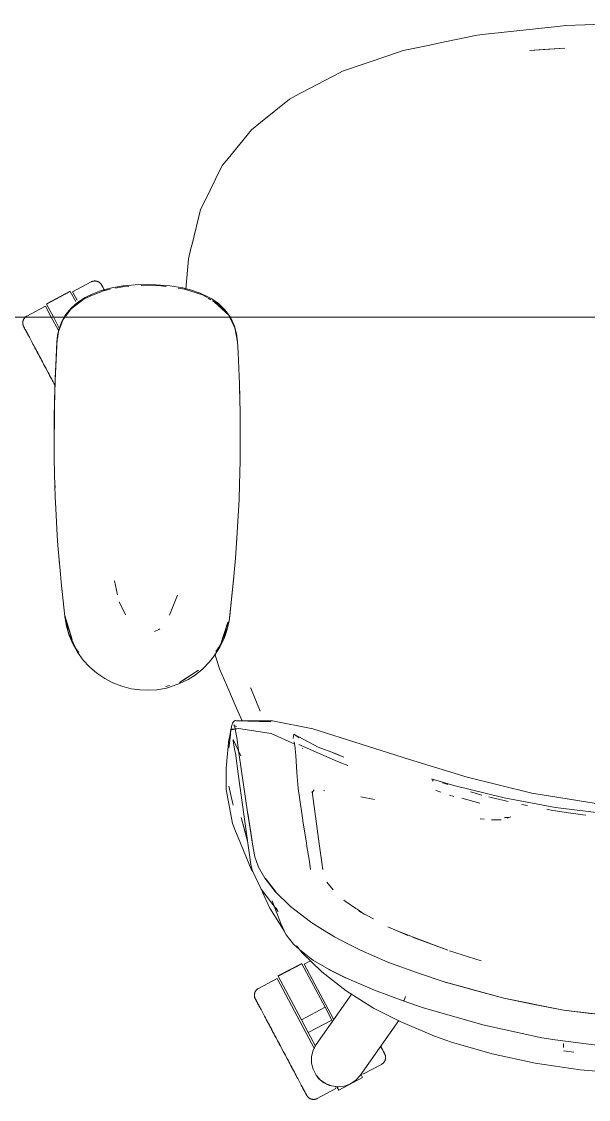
# Model space of a CAD drawing. Header units: millimetres. Extents: x 90978 to 295199, y -4084 to 97293.
# Drawn here: x 167089 to 167384, y 19747 to 20308 of the extents above; entities that cross this region are included whole.
import ezdxf

# ---------------------------------------------------------------- set-up
doc = ezdxf.new("R2010")
doc.units = ezdxf.units.MM
doc.header["$MEASUREMENT"] = 0
doc.layers.add('G-IMPT', color=8, linetype='CONTINUOUS', lineweight=9)
doc.layers.add('I-FURN', color=8, linetype='CONTINUOUS', lineweight=9)

msp = doc.modelspace()

# ---------------------------------------------------------------- linework, layer by layer
at = {"layer": 'G-IMPT'}
for p, q in [((167367.99, 20305.97), (167330.55, 20301.85)), ((167367.99, 20305.97), (167372.36, 20306.46)), ((167382.3, 20306.78), (167372.36, 20306.46)), ((167382.3, 20306.78), (167434.49, 20308.48)), ((167305.19, 20297.01), (167326.13, 20301.36)), ((167326.13, 20301.36), (167330.55, 20301.85)), ((167301.5, 20296.24), (167287.68, 20293.37)), ((167305.19, 20297.01), (167301.5, 20296.24)), ((167371.83, 20294.58), (167353.55, 20293.33)), ((167371.83, 20294.58), (167360.49, 20293.94)), ((167280.25, 20290.86), (167256.16, 20282.71)), ((167280.25, 20290.86), (167287.68, 20293.37)), ((167353.55, 20293.33), (167360.49, 20293.94)), ((167234.99, 20271.54), (167254.5, 20281.83)), ((167254.5, 20281.83), (167256.16, 20282.71)), ((167228.48, 20268.1), (167213.35, 20255.89)), ((167228.48, 20268.1), (167233.61, 20270.81)), ((167234.99, 20271.54), (167233.61, 20270.81)), ((167208.69, 20252.13), (167213.35, 20255.89)), ((167196.52, 20237.19), (167208.69, 20252.13)), ((167193.54, 20233.53), (167190.02, 20226.37)), ((167196.52, 20237.19), (167193.54, 20233.53)), ((167184.37, 20214.9), (167190.02, 20226.37)), ((167182.22, 20210.54), (167177.82, 20192.6)), ((167184.37, 20214.9), (167182.22, 20210.54)), ((167175.94, 20184.93), (167177.24, 20190.22)), ((167177.82, 20192.6), (167177.24, 20190.22)), ((167174.5, 20169.06), (167175.94, 20184.93)), ((167141.96, 20170.77), (167148.11, 20171.34)), ((167154.45, 20171.52), (167148.11, 20171.34)), ((167151.34, 20170.95), (167154.45, 20171.14)), ((167158.96, 20171.43), (167154.45, 20171.52)), ((167161.62, 20170.91), (167154.45, 20171.14)), ((167158.96, 20171.43), (167166.27, 20170.85)), ((167121.65, 20164.15), (167126.04, 20165.99)), ((167122.14, 20164.77), (167126.22, 20166.76)), ((167131.66, 20168.32), (167126.04, 20165.99)), ((167130.55, 20168.34), (167126.22, 20166.76)), ((167130.55, 20168.34), (167136.03, 20169.77)), ((167131.66, 20168.32), (167135.13, 20169.03)), ((167141.96, 20170.77), (167136.03, 20169.77)), ((167137.9, 20169.6), (167141.63, 20170.36)), ((167141.63, 20170.36), (167144.83, 20170.56)), ((167161.62, 20170.91), (167164.4, 20170.52)), ((167173.03, 20169.74), (167166.27, 20170.85)), ((167170.58, 20169.65), (167173.87, 20169.19)), ((167176.96, 20168.76), (167173.03, 20169.74)), ((167173.87, 20169.19), (167183.27, 20166.16)), ((167176.96, 20168.76), (167182.05, 20167.02)), ((167182.05, 20167.02), (167186.69, 20164.81)), ((167183.27, 20166.16), (167185.72, 20164.69)), ((167114.86, 20158.93), (167121.65, 20164.15)), ((167118.09, 20162.12), (167115.06, 20159.45)), ((167122.14, 20164.77), (167118.09, 20162.12)), ((167186.25, 20164.37), (167187.63, 20163.55)), ((167186.69, 20164.81), (167188.06, 20164.01)), ((167191.51, 20161.56), (167188.06, 20164.01)), ((167188.42, 20163.08), (167191.57, 20161.19)), ((167189.48, 20162.39), (167196.87, 20155.49)), ((167189.48, 20162.39), (167190.95, 20161.11)), ((167191.11, 20160.98), (167194.64, 20157.9)), ((167194.56, 20158.7), (167191.51, 20161.56)), ((167191.57, 20161.19), (167196.87, 20155.49)), ((167110.02, 20152.28), (167111.3, 20154.52)), ((167110.69, 20153.31), (167111.59, 20154.52)), ((167111.3, 20154.52), (167111.98, 20155.71)), ((167111.59, 20154.52), (167114.86, 20158.93)), ((167111.98, 20155.71), (167115.06, 20159.45)), ((167194.56, 20158.7), (167195.69, 20157.38)), ((167196.87, 20155.49), (167194.64, 20157.9)), ((167197.9, 20154.16), (167195.69, 20157.38)), ((167197.29, 20154.65), (167196.87, 20155.49)), ((167197.98, 20153.25), (167197.35, 20154.52)), ((167197.9, 20154.16), (167199.88, 20149.83)), ((167108.26, 20147.29), (167108.63, 20148.64)), ((167108.28, 20147.11), (167110.69, 20153.31)), ((167110.02, 20152.28), (167108.63, 20148.64)), ((167197.98, 20153.25), (167200.08, 20148.99)), ((167200.95, 20145.88), (167199.88, 20149.83)), ((167200.08, 20148.99), (167201.45, 20141.64)), ((167106.48, 20121.47), (167107.56, 20143.25)), ((167106.52, 20122.68), (167107.56, 20143.25)), ((167107.56, 20143.25), (167107.45, 20141.64)), ((167107.56, 20143.25), (167107.82, 20144.9)), ((167108.28, 20147.11), (167107.7, 20143.27)), ((167108.26, 20147.29), (167107.82, 20144.9)), ((167201.45, 20141.87), (167200.95, 20145.88)), ((167106.48, 20121.47), (167107.45, 20141.64)), ((167201.73, 20136.2), (167201.45, 20141.87)), ((167201.73, 20136.2), (167202.35, 20123.64)), ((167106.01, 20101.28), (167106.52, 20122.68)), ((167106.01, 20101.28), (167106.48, 20121.47)), ((167106.17, 20111.11), (167106.52, 20122.68)), ((167106.52, 20122.68), (167106.48, 20121.47)), ((167202.47, 20120.1), (167202.35, 20123.64)), ((167202.85, 20104.43), (167202.47, 20120.1)), ((167202.56, 20116.05), (167202.67, 20113.37)), ((167106.17, 20111.11), (167105.97, 20091.89)), ((167106.01, 20101.28), (167106.17, 20111.11)), ((167106.06, 20081.09), (167106.17, 20111.11)), ((167202.68, 20111.16), (167202.67, 20113.37)), ((167106.03, 20103.32), (167106.11, 20105.52)), ((167202.85, 20104.43), (167202.9, 20099.92)), ((167106.06, 20081.09), (167106.01, 20101.28)), ((167106.05, 20101.28), (167106.03, 20103.32)), ((167202.9, 20099.92), (167202.9, 20085.2)), ((167106.06, 20081.09), (167105.97, 20091.89)), ((167202.82, 20079.73), (167202.9, 20085.2)), ((167106.06, 20081.09), (167106.22, 20072.68)), ((167202.82, 20079.73), (167202.53, 20067.43)), ((167106.61, 20060.92), (167106.22, 20072.68)), ((167202.61, 20071.3), (167202.69, 20072.96)), ((167202.69, 20072.96), (167202.69, 20075.09)), ((167106.36, 20067.74), (167106.35, 20069.24)), ((167106.47, 20065.8), (167106.36, 20067.74)), ((167202.23, 20059.55), (167202.53, 20067.43)), ((167106.61, 20060.92), (167106.86, 20054.89)), ((167202.23, 20059.55), (167201.7, 20048.24)), ((167107.67, 20040.75), (167106.86, 20054.89)), ((167201.13, 20039.37), (167201.7, 20048.24)), ((167108, 20035.67), (167107.67, 20040.75)), ((167201.13, 20039.37), (167200.41, 20029.08)), ((167201, 20037.33), (167200.87, 20035.91)), ((167201, 20037.33), (167201.09, 20039.23)), ((167108, 20035.67), (167109.25, 20020.61)), ((167108.65, 20027.48), (167108.82, 20025.81)), ((167199.42, 20017.69), (167200.41, 20029.08)), ((167109.25, 20020.61), (167109.59, 20016.48)), ((167109.59, 20016.48), (167111.5, 19998.55)), ((167137.47, 20017.27), (167139.04, 20009.83)), ((167197.07, 19996.25), (167199.52, 20019.2)), ((167197.07, 19996.25), (167199.42, 20017.69)), ((167199.52, 20019.2), (167197.4, 19999.07)), ((167170.17, 20009.77), (167166.02, 19999.34)), ((167143.07, 19999.44), (167139.81, 20006.22)), ((167111.5, 19999.07), (167115.33, 19986.6)), ((167111.5, 19999.07), (167112.42, 19995.75)), ((167111.5, 19998.55), (167112.4, 19993.51)), ((167113.54, 19990.1), (167111.63, 19998.5)), ((167197.07, 19996.25), (167197.4, 19999.07)), ((167113.86, 19988.65), (167112.4, 19993.51)), ((167115.33, 19986.6), (167112.42, 19995.75)), ((167158.28, 19990.8), (167160.5, 19991.82)), ((167160.5, 19991.82), (167160.95, 19992.12)), ((167192.67, 19983.9), (167196.48, 19995.75)), ((167196.27, 19993.12), (167192.67, 19983.9)), ((167193.57, 19986.6), (167196.48, 19995.75)), ((167197.07, 19996.25), (167195.91, 19991.29)), ((167196.85, 19996.17), (167196.27, 19993.12)), ((167113.54, 19990.1), (167117.28, 19982.03)), ((167115.67, 19984.41), (167113.86, 19988.65)), ((167192.27, 19982.57), (167194.46, 19987.16)), ((167192.67, 19983.9), (167193.57, 19986.6)), ((167194.46, 19987.16), (167195.91, 19991.29)), ((167115.67, 19984.41), (167118.19, 19979.97)), ((167118.88, 19979.92), (167117.28, 19982.03)), ((167192.27, 19982.57), (167189.54, 19978.25)), ((167192.67, 19983.9), (167190.25, 19980.32)), ((167121.18, 19975.88), (167118.19, 19979.97)), ((167121.18, 19975.88), (167124.35, 19972.45)), ((167183.37, 19971.34), (167186.92, 19974.94)), ((167186.92, 19974.94), (167189.54, 19978.25)), ((167191.99, 19971.41), (167189.73, 19979.24)), ((167128.18, 19969.12), (167124.35, 19972.45)), ((167132.35, 19966.29), (167128.18, 19969.12)), ((167171.24, 19964.29), (167181.19, 19970.61)), ((167174.92, 19966.45), (167181.19, 19970.61)), ((167183.37, 19971.34), (167179.4, 19968.15)), ((167191.99, 19971.41), (167196.85, 19960.29)), ((167132.35, 19966.29), (167136.51, 19964.1)), ((167136.51, 19964.1), (167141.22, 19962.27)), ((167171.34, 19963.64), (167166.57, 19961.93)), ((167171.24, 19964.29), (167174.92, 19966.45)), ((167171.34, 19963.64), (167175.85, 19965.88)), ((167175.85, 19965.88), (167179.4, 19968.15)), ((167146.09, 19961.01), (167141.22, 19962.27)), ((167146.09, 19961.01), (167150.6, 19960.36)), ((167154.45, 19960.19), (167150.6, 19960.36)), ((167154.45, 19960.19), (167159.49, 19960.49)), ((167159.49, 19960.49), (167164.44, 19961.36)), ((167166.13, 19962.73), (167164.1, 19962.11)), ((167164.44, 19961.36), (167166.57, 19961.93)), ((167196.85, 19960.29), (167200.27, 19952.46)), ((167208.27, 19961.52), (167208.37, 19961.25)), ((167213.3, 19949.39), (167208.37, 19961.25)), ((167200.27, 19952.46), (167203.83, 19944.29)), ((167197.81, 19937.98), (167198.34, 19941.25)), ((167198.34, 19941.25), (167198.89, 19943.12)), ((167199.21, 19943.66), (167198.89, 19943.12)), ((167199.21, 19943.66), (167199.71, 19944.03)), ((167199.93, 19941.76), (167199.54, 19942.27)), ((167200.1, 19941.17), (167199.54, 19942.27)), ((167200.28, 19944.42), (167199.71, 19944.03)), ((167200.1, 19941.17), (167199.93, 19941.79)), ((167199.93, 19941.79), (167201.04, 19935.52)), ((167200.47, 19941.44), (167199.93, 19941.76)), ((167200.28, 19944.42), (167201.15, 19944.23)), ((167218.84, 19943.81), (167200.4, 19944.4)), ((167200.4, 19944.4), (167200.86, 19944.3)), ((167200.47, 19941.44), (167200.97, 19941.37)), ((167218.84, 19943.81), (167200.86, 19944.3)), ((167219.73, 19944.25), (167200.86, 19944.3)), ((167200.86, 19944.3), (167201.03, 19944.26)), ((167201.15, 19944.23), (167201.03, 19944.26)), ((167240.68, 19940.06), (167219.73, 19944.25)), ((167197.55, 19937.56), (167196.74, 19933.31)), ((167197.21, 19932.68), (167197.73, 19937.36)), ((167197.55, 19937.56), (167197.99, 19939.89)), ((167197.81, 19937.98), (167197.73, 19937.36)), ((167201.94, 19940.28), (167197.99, 19939.89)), ((167198.4, 19939.65), (167201.98, 19940.34)), ((167198.4, 19939.65), (167201.94, 19940.28)), ((167202.15, 19927.67), (167201.04, 19935.52)), ((167219.03, 19937.62), (167201.98, 19940.34)), ((167219.03, 19937.62), (167231.32, 19932.04)), ((167230.39, 19935.02), (167230.56, 19936.54)), ((167230.56, 19936.54), (167230.71, 19937.23)), ((167230.71, 19937.23), (167230.84, 19937.26)), ((167230.84, 19937.26), (167231, 19937.29)), ((167230.84, 19937.26), (167233.54, 19935.42)), ((167230.84, 19937.26), (167233.29, 19935.91)), ((167243.4, 19930.63), (167233.29, 19935.91)), ((167290.93, 19924.07), (167240.68, 19940.06)), ((167195.89, 19923.52), (167196.7, 19932.84)), ((167196.7, 19932.84), (167196.74, 19933.31)), ((167197.21, 19932.68), (167197, 19930.08)), ((167203.13, 19926.12), (167199.13, 19934.55)), ((167199.13, 19934.55), (167199.27, 19933.69)), ((167199.27, 19933.69), (167200.11, 19928.67)), ((167230.87, 19933.28), (167231.15, 19932.51)), ((167231.17, 19932.44), (167231.15, 19932.51)), ((167231.45, 19929.98), (167231.17, 19932.44)), ((167231.45, 19929.98), (167231.5, 19929.61)), ((167231.75, 19926.2), (167231.5, 19929.61)), ((167253.51, 19923.08), (167233.35, 19932)), ((167235.52, 19929.63), (167235.25, 19930.06)), ((167243.4, 19930.63), (167251.87, 19927.38)), ((167200.11, 19928.67), (167200.32, 19927.37)), ((167201.76, 19916.71), (167200.32, 19927.37)), ((167206.7, 19896.79), (167202.15, 19927.67)), ((167231.75, 19926.2), (167232.38, 19917.36)), ((167256.77, 19925.36), (167251.66, 19927.38)), ((167251.66, 19927.38), (167255.2, 19925.98)), ((167251.87, 19927.38), (167256.77, 19925.36)), ((167290.93, 19924.07), (167320.9, 19914.88)), ((167195.89, 19923.52), (167195.55, 19919.56)), ((167195.55, 19919.56), (167195.55, 19915.39)), ((167258.79, 19921.07), (167253.51, 19923.08)), ((167195.58, 19908.43), (167195.55, 19915.39)), ((167201.76, 19916.71), (167208.44, 19869.49)), ((167233, 19909.12), (167232.38, 19917.36)), ((167302.49, 19913.84), (167302.73, 19913.92)), ((167302.73, 19913.92), (167302.96, 19913.87)), ((167303.27, 19912.83), (167302.88, 19913.45)), ((167302.96, 19913.87), (167303.25, 19913.79)), ((167303.27, 19912.83), (167303.12, 19913.04)), ((167303.25, 19913.79), (167303.52, 19913.73)), ((167313.95, 19910.65), (167303.52, 19913.73)), ((167354.58, 19906.57), (167320.9, 19914.88)), ((167195.58, 19908.43), (167198.81, 19890.73)), ((167196.99, 19910.29), (167199.03, 19900.98)), ((167233.01, 19909.04), (167233, 19909.12)), ((167233.01, 19909.04), (167235.22, 19893.82)), ((167241.39, 19908.38), (167240.15, 19906.82)), ((167240.19, 19907.03), (167240.23, 19907.26)), ((167240.28, 19907.52), (167240.23, 19907.26)), ((167244.01, 19880.19), (167240.28, 19907.52)), ((167246.34, 19908.02), (167246.69, 19907.98)), ((167306.2, 19907.53), (167304.54, 19908.14)), ((167306.2, 19907.53), (167307.21, 19907.15)), ((167308.75, 19911.81), (167308.09, 19912.06)), ((167308.75, 19911.81), (167310.85, 19911.07)), ((167340.27, 19904.11), (167313.95, 19910.65)), ((167323.38, 19907.07), (167322.69, 19907.28)), ((167272.81, 19903.35), (167265.56, 19904.76)), ((167313.96, 19904.81), (167311.74, 19905.54)), ((167318.17, 19904.06), (167327.52, 19901.44)), ((167327.37, 19905.96), (167323.38, 19907.07)), ((167327.37, 19905.96), (167328.51, 19905.64)), ((167328.51, 19905.64), (167328.69, 19905.59)), ((167333.53, 19904.34), (167332.24, 19904.68)), ((167333.53, 19904.34), (167340.28, 19902.79)), ((167340.27, 19904.11), (167366.94, 19899.18)), ((167342.26, 19902.33), (167340.28, 19902.79)), ((167354.58, 19906.57), (167392.5, 19900.57)), ((167199.03, 19900.98), (167199.18, 19900.41)), ((167206.7, 19896.79), (167209.03, 19881.61)), ((167206.8, 19896.19), (167209.1, 19881.03)), ((167206.8, 19896.19), (167209.03, 19881.61)), ((167352.31, 19900.13), (167349.49, 19900.67)), ((167362.41, 19898.21), (167365.31, 19897.65)), ((167366.94, 19897.41), (167365.31, 19897.65)), ((167366.94, 19899.18), (167393.86, 19895.88)), ((167372.56, 19896.55), (167366.94, 19897.41)), ((167372.56, 19896.55), (167381.09, 19895.26)), ((167198.81, 19890.73), (167200.41, 19886.87)), ((167203.31, 19893.91), (167206.66, 19882.02)), ((167203.31, 19893.91), (167206.81, 19880.96)), ((167235.22, 19893.82), (167235.47, 19892.27)), ((167235.47, 19892.27), (167237.33, 19880.5)), ((167329.77, 19893.08), (167327.67, 19893.3)), ((167338.62, 19892.68), (167333.56, 19892.77)), ((167333.56, 19892.77), (167335.83, 19892.69)), ((167338.62, 19892.68), (167335.83, 19892.69)), ((167342.63, 19894), (167340.32, 19893.97)), ((167340.46, 19893.96), (167340.32, 19893.97)), ((167343.67, 19894.22), (167341.72, 19893.53)), ((167342.63, 19894), (167343.67, 19894.22)), ((167381.09, 19895.26), (167382.75, 19895.08)), ((167201.8, 19883.51), (167200.41, 19886.87)), ((167208.6, 19867.05), (167201.8, 19883.51)), ((167210.4, 19873.36), (167209.1, 19881.03)), ((167237.6, 19878.84), (167237.33, 19880.5)), ((167244.01, 19880.19), (167245.79, 19866.83)), ((167238.66, 19872), (167237.6, 19878.84)), ((167208.44, 19869.49), (167209.08, 19866.5)), ((167212.15, 19868.57), (167210.4, 19873.36)), ((167212.15, 19868.57), (167212.36, 19868.14)), ((167215.65, 19862.31), (167212.36, 19868.14)), ((167238.66, 19872), (167239.41, 19866.93)), ((167209.37, 19865.88), (167208.6, 19867.05)), ((167210.65, 19863.13), (167209.08, 19866.5)), ((167213.71, 19856.56), (167210.65, 19863.13)), ((167221.07, 19855.34), (167215.65, 19862.31)), ((167245.79, 19866.83), (167245.65, 19867.31)), ((167215.98, 19862.08), (167221.38, 19855.14)), ((167215.98, 19862.08), (167218.57, 19858.71)), ((167221.38, 19855.14), (167218.57, 19858.71)), ((167251.29, 19856.34), (167247.95, 19860.24)), ((167222.63, 19844.91), (167213.71, 19856.56)), ((167218.34, 19846.79), (167214.36, 19855.42)), ((167221.07, 19855.34), (167228.97, 19847.61)), ((167225.46, 19835.35), (167218.34, 19846.79)), ((167219.4, 19850.56), (167223.91, 19838.66)), ((167222.63, 19844.91), (167221.51, 19846.86)), ((167228.97, 19847.61), (167239.41, 19839.59)), ((167257.93, 19850.06), (167256.82, 19850.81)), ((167263.06, 19846.57), (167257.93, 19850.06)), ((167263.64, 19846.17), (167263.06, 19846.57)), ((167267.39, 19843.62), (167263.64, 19846.17)), ((167267.39, 19843.62), (167264.62, 19845.12)), ((167272.18, 19841.21), (167264.62, 19845.12)), ((167224.98, 19836.43), (167223.91, 19838.66)), ((167226.15, 19833.99), (167224.98, 19836.43)), ((167225.46, 19835.35), (167225.96, 19834.58)), ((167239.41, 19839.59), (167239.67, 19839.42)), ((167245.76, 19835.54), (167239.67, 19839.42)), ((167245.76, 19835.54), (167251.99, 19831.77)), ((167279.77, 19837.06), (167284.61, 19834.87)), ((167284.61, 19834.87), (167290.06, 19832.56)), ((167284.61, 19834.87), (167291.69, 19832.14)), ((167226.15, 19833.99), (167226.77, 19832.85)), ((167226.77, 19832.85), (167230.63, 19827.99)), ((167258.78, 19828.2), (167251.99, 19831.77)), ((167293.42, 19831.48), (167291.69, 19832.14)), ((167310.87, 19824.76), (167292.46, 19831.58)), ((167310.87, 19824.76), (167293.42, 19831.48)), ((167233.65, 19825.1), (167230.63, 19827.99)), ((167232.07, 19827.1), (167235.07, 19823.42)), ((167233.65, 19825.1), (167239.78, 19820.38)), ((167235.07, 19823.42), (167245.37, 19813.47)), ((167258.78, 19828.2), (167265.51, 19824.81)), ((167279.73, 19818.63), (167265.51, 19824.81)), ((167328.34, 19819.23), (167311.86, 19824.49)), ((167239.78, 19820.38), (167241.07, 19819.52)), ((167249.07, 19814.78), (167241.07, 19819.52)), ((167279.73, 19818.63), (167294.61, 19813.17)), ((167328.34, 19819.23), (167324.91, 19820.31)), ((167257.97, 19803.66), (167245.37, 19813.47)), ((167257.68, 19810.48), (167249.07, 19814.78)), ((167258.12, 19810.26), (167249.07, 19814.78)), ((167249.07, 19814.78), (167249.67, 19814.48)), ((167258.12, 19810.26), (167249.67, 19814.48)), ((167309.53, 19808.17), (167294.61, 19813.17)), ((167257.68, 19810.48), (167258.12, 19810.26)), ((167258.12, 19810.26), (167269.08, 19805.48)), ((167340.03, 19799.78), (167309.53, 19808.17)), ((167322.78, 19804.44), (167309.62, 19808.21)), ((167340.03, 19799.78), (167309.62, 19808.21)), ((167257.97, 19803.66), (167272.26, 19794.69)), ((167269.08, 19805.48), (167272.76, 19804.01)), ((167272.76, 19804.01), (167287.73, 19798.43)), ((167288.51, 19799.7), (167288.93, 19800.76)), ((167288.93, 19800.76), (167288.71, 19800.16)), ((167322.78, 19804.44), (167340.03, 19799.78)), ((167287.86, 19798.47), (167287.72, 19798.47)), ((167287.72, 19798.47), (167294.66, 19796.06)), ((167287.73, 19798.43), (167287.86, 19798.47)), ((167287.86, 19798.47), (167288.13, 19798.87)), ((167287.86, 19798.47), (167287.9, 19798.48)), ((167288.13, 19798.87), (167287.9, 19798.48)), ((167288.51, 19799.7), (167288.13, 19798.87)), ((167288.23, 19799.05), (167288.13, 19798.87)), ((167288.51, 19799.7), (167288.23, 19799.05)), ((167288.51, 19799.7), (167288.71, 19800.16)), ((167298.26, 19794.87), (167294.66, 19796.06)), ((167329.09, 19785.93), (167298.26, 19794.87)), ((167340.03, 19799.78), (167371.16, 19793.61)), ((167340.03, 19799.78), (167355.05, 19796.71)), ((167340.03, 19799.78), (167371.08, 19793.61)), ((167371.16, 19793.61), (167355.05, 19796.71)), ((167272.26, 19794.69), (167286.04, 19787.6)), ((167402.67, 19789.79), (167371.08, 19793.61)), ((167402.71, 19789.82), (167371.16, 19793.61)), ((167371.16, 19793.61), (167386.63, 19791.67)), ((167304.01, 19780.08), (167286.04, 19787.6)), ((167329.09, 19785.93), (167359.88, 19779.26)), ((167312.75, 19777), (167304.01, 19780.08)), ((167366.8, 19778.08), (167359.88, 19779.26)), ((167396.97, 19774.26), (167366.8, 19778.08)), ((167312.75, 19777), (167333.99, 19770.83)), ((167371.12, 19776.28), (167371.04, 19774.19)), ((167371.04, 19774.19), (167371.04, 19774.3)), ((167371.07, 19772.43), (167376.49, 19771.78)), ((167333.99, 19770.83), (167356.35, 19766.02)), ((167356.35, 19766.02), (167379.77, 19762.52)), ((167379.77, 19762.52), (167405.34, 19760.26))]:
    msp.add_line(p, q, dxfattribs=at)
at = {"layer": 'I-FURN'}
for p, q in [((167125.32, 20172.89), (167115.63, 20167.74)), ((167125.32, 20172.89), (167125.46, 20172.96)), ((167125.46, 20172.96), (167125.61, 20173.03)), ((167125.61, 20173.03), (167125.76, 20173.09)), ((167125.76, 20173.09), (167125.91, 20173.15)), ((167125.91, 20173.15), (167126.06, 20173.2)), ((167126.06, 20173.2), (167126.22, 20173.24)), ((167126.22, 20173.24), (167126.38, 20173.28)), ((167126.38, 20173.28), (167126.53, 20173.31)), ((167126.53, 20173.31), (167126.69, 20173.33)), ((167126.69, 20173.33), (167126.85, 20173.35)), ((167126.85, 20173.35), (167127.01, 20173.36)), ((167127.01, 20173.36), (167127.18, 20173.36)), ((167127.18, 20173.36), (167127.34, 20173.36)), ((167127.34, 20173.36), (167127.5, 20173.35)), ((167127.5, 20173.35), (167127.66, 20173.34)), ((167127.66, 20173.34), (167127.82, 20173.32)), ((167127.82, 20173.32), (167127.98, 20173.29)), ((167127.98, 20173.29), (167128.13, 20173.26)), ((167128.13, 20173.26), (167128.29, 20173.22)), ((167128.29, 20173.22), (167128.44, 20173.17)), ((167128.44, 20173.17), (167128.6, 20173.12)), ((167128.6, 20173.12), (167128.75, 20173.06)), ((167128.75, 20173.06), (167128.9, 20172.99)), ((167128.9, 20172.99), (167129.04, 20172.92)), ((167129.04, 20172.92), (167129.18, 20172.85)), ((167129.18, 20172.85), (167129.32, 20172.77)), ((167129.32, 20172.77), (167129.46, 20172.68)), ((167129.46, 20172.68), (167129.59, 20172.59)), ((167129.59, 20172.59), (167129.72, 20172.49)), ((167129.72, 20172.49), (167129.84, 20172.39)), ((167129.84, 20172.39), (167129.96, 20172.28)), ((167129.96, 20172.28), (167130.08, 20172.17)), ((167130.08, 20172.17), (167130.19, 20172.05)), ((167130.19, 20172.05), (167130.29, 20171.93)), ((167130.29, 20171.93), (167130.4, 20171.8)), ((167130.4, 20171.8), (167130.49, 20171.67)), ((167130.49, 20171.67), (167130.58, 20171.54)), ((167130.58, 20171.54), (167130.67, 20171.4)), ((167130.67, 20171.4), (167130.75, 20171.26)), ((167130.75, 20171.26), (167130.77, 20171.23)), ((167130.77, 20171.23), (167130.78, 20171.21)), ((167130.77, 20171.22), (167130.77, 20171.23)), ((167130.79, 20171.18), (167130.77, 20171.22)), ((167130.78, 20171.21), (167130.81, 20171.15)), ((167130.84, 20171.1), (167130.79, 20171.18)), ((167130.81, 20171.15), (167130.87, 20171.04)), ((167130.9, 20170.97), (167130.84, 20171.1)), ((167130.87, 20171.04), (167130.94, 20170.9)), ((167130.99, 20170.81), (167130.9, 20170.97)), ((167114.31, 20168.1), (167101.95, 20161.52)), ((167102.04, 20161.35), (167114.4, 20167.93)), ((167114.4, 20167.93), (167117.22, 20162.63)), ((167115.63, 20167.74), (167117.99, 20163.3)), ((167130.94, 20170.9), (167131.04, 20170.72)), ((167131.1, 20170.61), (167130.99, 20170.81)), ((167131.04, 20170.72), (167131.15, 20170.51)), ((167131.22, 20170.37), (167131.1, 20170.61)), ((167131.15, 20170.51), (167131.29, 20170.25)), ((167131.37, 20170.09), (167131.22, 20170.37)), ((167131.29, 20170.25), (167131.45, 20169.95)), ((167131.54, 20169.77), (167131.37, 20170.09)), ((167131.45, 20169.95), (167131.63, 20169.61)), ((167131.73, 20169.42), (167131.54, 20169.77)), ((167131.63, 20169.61), (167131.82, 20169.24)), ((167131.94, 20169.02), (167131.73, 20169.42)), ((167131.82, 20169.24), (167132.04, 20168.83)), ((167132.17, 20168.59), (167131.94, 20169.02)), ((167101.51, 20160.23), (167091.82, 20155.08)), ((167101.51, 20160.23), (167104.32, 20154.95)), ((167105.6, 20154.66), (167102.04, 20161.35)), ((166640.25, 20154.52), (168240.25, 20154.52)), ((168240.25, 20154.52), (166640.25, 20154.52)), ((167090.56, 20154.03), (167090.66, 20154.15)), ((167090.66, 20154.15), (167090.77, 20154.27)), ((167090.77, 20154.27), (167090.88, 20154.39)), ((167090.88, 20154.39), (167091, 20154.5)), ((167091, 20154.5), (167091.12, 20154.61)), ((167091.12, 20154.61), (167091.24, 20154.71)), ((167091.24, 20154.71), (167091.37, 20154.8)), ((167091.37, 20154.8), (167091.5, 20154.89)), ((167091.5, 20154.89), (167091.64, 20154.98)), ((167091.64, 20154.98), (167091.78, 20155.06)), ((167091.78, 20155.06), (167091.82, 20155.08)), ((167104.32, 20154.95), (167108.24, 20147.57)), ((167108.69, 20148.85), (167105.6, 20154.66)), ((167089.68, 20151.65), (167089.69, 20151.81)), ((167089.68, 20151.49), (167089.68, 20151.65)), ((167089.69, 20151.33), (167089.68, 20151.49)), ((167089.69, 20151.81), (167089.71, 20151.97)), ((167089.7, 20151.17), (167089.69, 20151.33)), ((167089.71, 20151), (167089.7, 20151.17)), ((167089.71, 20151.97), (167089.73, 20152.13)), ((167089.74, 20150.85), (167089.71, 20151)), ((167089.73, 20152.13), (167089.76, 20152.29)), ((167089.77, 20150.69), (167089.74, 20150.85)), ((167089.76, 20152.29), (167089.79, 20152.45)), ((167089.81, 20150.53), (167089.77, 20150.69)), ((167089.79, 20152.45), (167089.83, 20152.6)), ((167089.85, 20150.37), (167089.81, 20150.53)), ((167089.83, 20152.6), (167089.88, 20152.76)), ((167089.9, 20150.22), (167089.85, 20150.37)), ((167089.88, 20152.76), (167089.93, 20152.91)), ((167089.95, 20150.07), (167089.9, 20150.22)), ((167089.93, 20152.91), (167089.99, 20153.06)), ((167090.01, 20149.92), (167089.95, 20150.07)), ((167089.99, 20153.06), (167090.05, 20153.21)), ((167090.08, 20149.77), (167090.01, 20149.92)), ((167090.05, 20153.21), (167090.12, 20153.35)), ((167090.15, 20149.63), (167090.08, 20149.77)), ((167090.12, 20153.35), (167090.2, 20153.49)), ((167090.16, 20149.62), (167090.15, 20149.63)), ((167090.15, 20149.63), (167090.16, 20149.61)), ((167090.18, 20149.58), (167090.16, 20149.62)), ((167090.16, 20149.61), (167090.2, 20149.55)), ((167090.22, 20149.5), (167090.18, 20149.58)), ((167090.2, 20153.49), (167090.28, 20153.63)), ((167090.2, 20149.55), (167090.25, 20149.45)), ((167090.29, 20149.38), (167090.22, 20149.5)), ((167090.25, 20149.45), (167090.32, 20149.31)), ((167090.28, 20153.63), (167090.37, 20153.77)), ((167090.37, 20149.22), (167090.29, 20149.38)), ((167090.32, 20149.31), (167090.42, 20149.13)), ((167090.37, 20153.77), (167090.46, 20153.9)), ((167090.48, 20149.02), (167090.37, 20149.22)), ((167090.42, 20149.13), (167090.54, 20148.91)), ((167090.46, 20153.9), (167090.56, 20154.03)), ((167090.61, 20148.77), (167090.48, 20149.02)), ((167090.54, 20148.91), (167090.67, 20148.65)), ((167090.76, 20148.5), (167090.61, 20148.77)), ((167090.67, 20148.65), (167090.83, 20148.35)), ((167090.93, 20148.18), (167090.76, 20148.5)), ((167090.83, 20148.35), (167091.01, 20148.02)), ((167091.11, 20147.82), (167090.93, 20148.18)), ((167091.01, 20148.02), (167091.21, 20147.65)), ((167091.32, 20147.43), (167091.11, 20147.82)), ((167091.21, 20147.65), (167091.43, 20147.24)), ((167091.55, 20147), (167091.32, 20147.43)), ((167091.43, 20147.24), (167091.66, 20146.79)), ((167091.8, 20146.53), (167091.55, 20147)), ((167091.66, 20146.79), (167091.92, 20146.31)), ((167092.07, 20146.03), (167091.8, 20146.53)), ((167091.92, 20146.31), (167092.19, 20145.79)), ((167092.35, 20145.5), (167092.07, 20146.03)), ((167092.19, 20145.79), (167092.49, 20145.24)), ((167092.65, 20144.93), (167092.35, 20145.5)), ((167092.49, 20145.24), (167092.8, 20144.66)), ((167092.8, 20144.66), (167093.13, 20144.04)), ((167093.13, 20144.04), (167093.47, 20143.39)), ((167093.47, 20143.39), (167093.83, 20142.71)), ((167093.83, 20142.71), (167094.21, 20142.01)), ((167094.21, 20142.01), (167094.6, 20141.27)), ((167094.6, 20141.27), (167095, 20140.51)), ((167095, 20140.51), (167095.42, 20139.72)), ((167095.42, 20139.72), (167095.85, 20138.91)), ((167095.85, 20138.91), (167096.3, 20138.07)), ((167096.54, 20137.61), (167096.09, 20138.46)), ((167096.3, 20138.07), (167096.75, 20137.22)), ((167097, 20136.75), (167096.54, 20137.61)), ((167096.75, 20137.22), (167097.22, 20136.34)), ((167097.48, 20135.86), (167097, 20136.75)), ((167097.22, 20136.34), (167097.7, 20135.44)), ((167097.96, 20134.95), (167097.48, 20135.86)), ((167097.7, 20135.44), (167098.18, 20134.53)), ((167098.45, 20134.03), (167097.96, 20134.95)), ((167098.18, 20134.53), (167098.68, 20133.6)), ((167098.95, 20133.09), (167098.45, 20134.03)), ((167098.68, 20133.6), (167099.18, 20132.66)), ((167099.45, 20132.14), (167098.95, 20133.09)), ((167099.18, 20132.66), (167099.69, 20131.7)), ((167099.96, 20131.18), (167099.45, 20132.14)), ((167099.69, 20131.7), (167100.2, 20130.73)), ((167100.48, 20130.2), (167099.96, 20131.18)), ((167100.2, 20130.73), (167100.72, 20129.75)), ((167101.01, 20129.22), (167100.48, 20130.2)), ((167100.72, 20129.75), (167101.25, 20128.77)), ((167101.53, 20128.23), (167101.01, 20129.22)), ((167101.25, 20128.77), (167101.78, 20127.77)), ((167102.06, 20127.23), (167101.53, 20128.23)), ((167101.78, 20127.77), (167102.31, 20126.77)), ((167102.59, 20126.23), (167102.06, 20127.23)), ((167102.31, 20126.77), (167102.84, 20125.77)), ((167103.13, 20125.23), (167102.59, 20126.23)), ((167102.84, 20125.77), (167103.37, 20124.76)), ((167103.66, 20124.22), (167103.13, 20125.23)), ((167103.37, 20124.76), (167103.91, 20123.76)), ((167104.2, 20123.22), (167103.66, 20124.22)), ((167103.91, 20123.76), (167104.44, 20122.75)), ((167104.73, 20122.21), (167104.2, 20123.22)), ((167104.44, 20122.75), (167104.98, 20121.75)), ((167105.26, 20121.21), (167104.73, 20122.21)), ((167104.98, 20121.75), (167105.51, 20120.76)), ((167105.79, 20120.22), (167105.26, 20121.21)), ((167105.51, 20120.76), (167106.03, 20119.77)), ((167106.32, 20119.23), (167105.79, 20120.22)), ((167106.03, 20119.77), (167106.56, 20118.78)), ((167234.87, 19817.97), (167222.51, 19811.39)), ((167222.6, 19811.22), (167234.96, 19817.8)), ((167234.96, 19817.8), (167247.04, 19795.09)), ((167239.35, 19819.29), (167236.19, 19817.61)), ((167236.19, 19817.61), (167251.45, 19788.92)), ((167222.06, 19810.1), (167212.38, 19804.95)), ((167222.06, 19810.1), (167241.53, 19773.49)), ((167234.67, 19788.51), (167222.6, 19811.22)), ((167210.24, 19801.52), (167210.25, 19801.68)), ((167210.24, 19801.36), (167210.24, 19801.52)), ((167210.25, 19801.2), (167210.24, 19801.36)), ((167210.25, 19801.68), (167210.27, 19801.84)), ((167210.26, 19801.04), (167210.25, 19801.2)), ((167210.27, 19800.87), (167210.26, 19801.04)), ((167210.27, 19801.84), (167210.29, 19802)), ((167210.3, 19800.72), (167210.27, 19800.87)), ((167210.29, 19802), (167210.31, 19802.16)), ((167210.33, 19800.56), (167210.3, 19800.72)), ((167210.31, 19802.16), (167210.35, 19802.32)), ((167210.36, 19800.4), (167210.33, 19800.56)), ((167210.35, 19802.32), (167210.39, 19802.47)), ((167210.39, 19802.47), (167210.43, 19802.63)), ((167210.43, 19802.63), (167210.49, 19802.78)), ((167210.49, 19802.78), (167210.55, 19802.93)), ((167210.55, 19802.93), (167210.61, 19803.08)), ((167210.61, 19803.08), (167210.68, 19803.22)), ((167210.68, 19803.22), (167210.76, 19803.36)), ((167210.76, 19803.36), (167210.84, 19803.5)), ((167210.84, 19803.5), (167210.93, 19803.64)), ((167210.93, 19803.64), (167211.02, 19803.77)), ((167211.02, 19803.77), (167211.12, 19803.9)), ((167211.12, 19803.9), (167211.22, 19804.02)), ((167211.22, 19804.02), (167211.33, 19804.14)), ((167211.33, 19804.14), (167211.44, 19804.26)), ((167211.44, 19804.26), (167211.56, 19804.37)), ((167211.56, 19804.37), (167211.68, 19804.48)), ((167211.68, 19804.48), (167211.8, 19804.58)), ((167211.8, 19804.58), (167211.93, 19804.67)), ((167211.93, 19804.67), (167212.06, 19804.76)), ((167212.06, 19804.76), (167212.2, 19804.85)), ((167212.2, 19804.85), (167212.34, 19804.93)), ((167212.34, 19804.93), (167212.38, 19804.95)), ((167242.42, 19775.68), (167260.93, 19802.11)), ((167210.41, 19800.24), (167210.36, 19800.4)), ((167210.46, 19800.09), (167210.41, 19800.24)), ((167210.51, 19799.94), (167210.46, 19800.09)), ((167210.57, 19799.79), (167210.51, 19799.94)), ((167210.64, 19799.64), (167210.57, 19799.79)), ((167210.71, 19799.5), (167210.64, 19799.64)), ((167210.72, 19799.49), (167210.71, 19799.5)), ((167210.71, 19799.5), (167210.72, 19799.48)), ((167210.74, 19799.45), (167210.72, 19799.49)), ((167210.72, 19799.48), (167210.76, 19799.42)), ((167210.78, 19799.37), (167210.74, 19799.45)), ((167210.76, 19799.42), (167210.81, 19799.32)), ((167210.85, 19799.25), (167210.78, 19799.37)), ((167210.81, 19799.32), (167210.88, 19799.18)), ((167210.93, 19799.09), (167210.85, 19799.25)), ((167210.88, 19799.18), (167210.98, 19799)), ((167211.04, 19798.89), (167210.93, 19799.09)), ((167210.98, 19799), (167211.1, 19798.78)), ((167211.17, 19798.64), (167211.04, 19798.89)), ((167211.1, 19798.78), (167211.23, 19798.52)), ((167211.32, 19798.37), (167211.17, 19798.64)), ((167211.23, 19798.52), (167211.39, 19798.22)), ((167211.48, 19798.05), (167211.32, 19798.37)), ((167211.39, 19798.22), (167211.57, 19797.89)), ((167211.67, 19797.69), (167211.48, 19798.05)), ((167211.57, 19797.89), (167211.77, 19797.52)), ((167211.88, 19797.3), (167211.67, 19797.69)), ((167211.77, 19797.52), (167211.99, 19797.11)), ((167212.11, 19796.87), (167211.88, 19797.3)), ((167211.99, 19797.11), (167212.22, 19796.66)), ((167212.36, 19796.4), (167212.11, 19796.87)), ((167212.22, 19796.66), (167212.48, 19796.18)), ((167212.63, 19795.9), (167212.36, 19796.4)), ((167212.48, 19796.18), (167212.75, 19795.66)), ((167212.91, 19795.37), (167212.63, 19795.9)), ((167212.75, 19795.66), (167213.05, 19795.11)), ((167213.21, 19794.8), (167212.91, 19795.37)), ((167213.05, 19795.11), (167213.36, 19794.53)), ((167234.67, 19788.51), (167247.04, 19795.09)), ((167247.04, 19795.09), (167250.57, 19788.45)), ((167213.36, 19794.53), (167213.69, 19793.91)), ((167213.69, 19793.91), (167214.03, 19793.26)), ((167214.03, 19793.26), (167214.39, 19792.58)), ((167214.39, 19792.58), (167214.77, 19791.88)), ((167214.77, 19791.88), (167215.16, 19791.14)), ((167215.16, 19791.14), (167215.56, 19790.38)), ((167215.56, 19790.38), (167215.98, 19789.59)), ((167215.98, 19789.59), (167216.41, 19788.78)), ((167216.41, 19788.78), (167216.86, 19787.94)), ((167217.1, 19787.48), (167216.65, 19788.33)), ((167216.86, 19787.94), (167217.31, 19787.09)), ((167217.56, 19786.62), (167217.1, 19787.48)), ((167217.31, 19787.09), (167217.78, 19786.21)), ((167218.03, 19785.73), (167217.56, 19786.62)), ((167217.78, 19786.21), (167218.26, 19785.31)), ((167218.52, 19784.82), (167218.03, 19785.73)), ((167218.26, 19785.31), (167218.74, 19784.4)), ((167219.01, 19783.9), (167218.52, 19784.82)), ((167218.74, 19784.4), (167219.24, 19783.47)), ((167219.51, 19782.96), (167219.01, 19783.9)), ((167238.21, 19781.87), (167234.67, 19788.51)), ((167238.21, 19781.87), (167250.57, 19788.45)), ((167285.37, 19788.22), (167265.35, 19759.63)), ((167219.24, 19783.47), (167219.74, 19782.53)), ((167220.01, 19782.01), (167219.51, 19782.96)), ((167219.74, 19782.53), (167220.25, 19781.57)), ((167220.52, 19781.05), (167220.01, 19782.01)), ((167220.25, 19781.57), (167220.76, 19780.6)), ((167221.04, 19780.07), (167220.52, 19781.05)), ((167220.76, 19780.6), (167221.28, 19779.62)), ((167221.56, 19779.09), (167221.04, 19780.07)), ((167221.28, 19779.62), (167221.81, 19778.64)), ((167222.09, 19778.1), (167221.56, 19779.09)), ((167221.81, 19778.64), (167222.34, 19777.64)), ((167222.62, 19777.1), (167222.09, 19778.1)), ((167241.96, 19774.82), (167238.21, 19781.87)), ((167222.34, 19777.64), (167222.87, 19776.64)), ((167223.15, 19776.1), (167222.62, 19777.1)), ((167222.87, 19776.64), (167223.4, 19775.64)), ((167223.69, 19775.1), (167223.15, 19776.1)), ((167223.4, 19775.64), (167223.93, 19774.63)), ((167224.22, 19774.09), (167223.69, 19775.1)), ((167223.93, 19774.63), (167224.47, 19773.63)), ((167224.76, 19773.09), (167224.22, 19774.09)), ((167224.47, 19773.63), (167225, 19772.62)), ((167225.29, 19772.08), (167224.76, 19773.09)), ((167225, 19772.62), (167225.54, 19771.62)), ((167240, 19769.44), (167240.83, 19772.7)), ((167240.83, 19772.7), (167242.42, 19775.68)), ((167275.86, 19774.95), (167276.15, 19774.42)), ((167276.29, 19774.14), (167276.02, 19774.66)), ((167276.15, 19774.42), (167276.41, 19773.92)), ((167276.55, 19773.66), (167276.29, 19774.14)), ((167276.41, 19773.92), (167276.66, 19773.45)), ((167276.79, 19773.22), (167276.55, 19773.66)), ((167276.66, 19773.45), (167276.89, 19773.02)), ((167277, 19772.81), (167276.79, 19773.22)), ((167276.89, 19773.02), (167277.1, 19772.63)), ((167277.2, 19772.43), (167277, 19772.81)), ((167277.1, 19772.63), (167277.29, 19772.27)), ((167277.38, 19772.1), (167277.2, 19772.43)), ((167225.82, 19771.08), (167225.29, 19772.08)), ((167225.54, 19771.62), (167226.07, 19770.63)), ((167226.35, 19770.09), (167225.82, 19771.08)), ((167226.07, 19770.63), (167226.59, 19769.64)), ((167226.88, 19769.1), (167226.35, 19770.09)), ((167226.59, 19769.64), (167227.12, 19768.65)), ((167227.4, 19768.12), (167226.88, 19769.1)), ((167227.12, 19768.65), (167227.63, 19767.68)), ((167227.91, 19767.16), (167227.4, 19768.12)), ((167227.63, 19767.68), (167228.15, 19766.71)), ((167228.42, 19766.2), (167227.91, 19767.16)), ((167239.98, 19766.06), (167240, 19769.44)), ((167277.29, 19772.27), (167277.46, 19771.96)), ((167277.54, 19771.8), (167277.38, 19772.1)), ((167277.46, 19771.96), (167277.61, 19771.68)), ((167277.68, 19771.54), (167277.54, 19771.8)), ((167277.61, 19771.68), (167277.73, 19771.44)), ((167277.79, 19771.32), (167277.68, 19771.54)), ((167277.73, 19771.44), (167277.84, 19771.23)), ((167277.89, 19771.14), (167277.79, 19771.32)), ((167277.84, 19771.23), (167277.93, 19771.07)), ((167277.93, 19766.82), (167277.85, 19766.68)), ((167277.96, 19771), (167277.89, 19771.14)), ((167277.93, 19771.07), (167277.99, 19770.95)), ((167278.02, 19766.96), (167277.93, 19766.82)), ((167278.02, 19770.9), (167277.96, 19771)), ((167277.99, 19770.95), (167278.03, 19770.87)), ((167278.05, 19770.84), (167278.02, 19770.9)), ((167278.09, 19767.1), (167278.02, 19766.96)), ((167278.03, 19770.87), (167278.06, 19770.83)), ((167278.06, 19770.82), (167278.05, 19770.84)), ((167278.06, 19770.83), (167278.06, 19770.82)), ((167278.06, 19770.82), (167278.13, 19770.68)), ((167278.16, 19767.24), (167278.09, 19767.1)), ((167278.13, 19770.68), (167278.2, 19770.53)), ((167278.23, 19767.39), (167278.16, 19767.24)), ((167278.2, 19770.53), (167278.26, 19770.38)), ((167278.29, 19767.54), (167278.23, 19767.39)), ((167278.26, 19770.38), (167278.32, 19770.23)), ((167278.34, 19767.69), (167278.29, 19767.54)), ((167278.32, 19770.23), (167278.36, 19770.08)), ((167278.38, 19767.85), (167278.34, 19767.69)), ((167278.36, 19770.08), (167278.41, 19769.92)), ((167278.42, 19768.01), (167278.38, 19767.85)), ((167278.41, 19769.92), (167278.44, 19769.76)), ((167278.46, 19768.16), (167278.42, 19768.01)), ((167278.44, 19769.76), (167278.47, 19769.61)), ((167278.49, 19768.32), (167278.46, 19768.16)), ((167278.47, 19769.61), (167278.5, 19769.45)), ((167278.51, 19768.48), (167278.49, 19768.32)), ((167278.5, 19769.45), (167278.52, 19769.29)), ((167278.52, 19768.64), (167278.51, 19768.48)), ((167278.52, 19769.29), (167278.53, 19769.13)), ((167278.53, 19768.8), (167278.52, 19768.64)), ((167278.53, 19769.13), (167278.53, 19768.96)), ((167278.53, 19768.96), (167278.53, 19768.8)), ((167228.15, 19766.71), (167228.65, 19765.76)), ((167228.92, 19765.25), (167228.42, 19766.2)), ((167228.65, 19765.76), (167229.15, 19764.82)), ((167229.42, 19764.32), (167228.92, 19765.25)), ((167229.15, 19764.82), (167229.64, 19763.9)), ((167229.9, 19763.41), (167229.42, 19764.32)), ((167229.64, 19763.9), (167230.12, 19763)), ((167230.12, 19763), (167230.59, 19762.11)), ((167230.59, 19762.11), (167231.06, 19761.24)), ((167231.06, 19761.24), (167231.51, 19760.39)), ((167240.77, 19762.78), (167239.98, 19766.06)), ((167242.31, 19759.78), (167240.77, 19762.78)), ((167266.71, 19760.22), (167276.39, 19765.37)), ((167276.43, 19765.39), (167276.39, 19765.37)), ((167276.57, 19765.47), (167276.43, 19765.39)), ((167276.71, 19765.56), (167276.57, 19765.47)), ((167276.84, 19765.65), (167276.71, 19765.56)), ((167276.97, 19765.74), (167276.84, 19765.65)), ((167277.1, 19765.85), (167276.97, 19765.74)), ((167277.22, 19765.95), (167277.1, 19765.85)), ((167277.33, 19766.06), (167277.22, 19765.95)), ((167277.45, 19766.18), (167277.33, 19766.06)), ((167277.55, 19766.3), (167277.45, 19766.18)), ((167277.66, 19766.42), (167277.55, 19766.3)), ((167277.75, 19766.55), (167277.66, 19766.42)), ((167277.85, 19766.68), (167277.75, 19766.55)), ((167231.51, 19760.39), (167231.94, 19759.57)), ((167231.94, 19759.57), (167232.37, 19758.77)), ((167232.37, 19758.77), (167232.78, 19757.99)), ((167232.78, 19757.99), (167233.18, 19757.24)), ((167233.18, 19757.24), (167233.57, 19756.52)), ((167233.57, 19756.52), (167233.93, 19755.83)), ((167233.93, 19755.83), (167234.29, 19755.16)), ((167244.53, 19757.24), (167242.31, 19759.78)), ((167242.52, 19759.5), (167243.67, 19758.08)), ((167243.67, 19758.08), (167246.46, 19755.79)), ((167247.3, 19755.31), (167244.53, 19757.24)), ((167254.14, 19751.9), (167266.51, 19758.47)), ((167263.09, 19757.12), (167260.3, 19755.22)), ((167265.35, 19759.63), (167263.09, 19757.12)), ((167265.81, 19759.78), (167265.76, 19759.87)), ((167265.76, 19759.87), (167266.51, 19758.47)), ((167234.29, 19755.16), (167234.62, 19754.53)), ((167234.62, 19754.53), (167234.94, 19753.93)), ((167235.11, 19753.62), (167234.8, 19754.2)), ((167234.94, 19753.93), (167235.25, 19753.36)), ((167235.4, 19753.07), (167235.11, 19753.62)), ((167235.25, 19753.36), (167235.53, 19752.82)), ((167235.68, 19752.55), (167235.4, 19753.07)), ((167235.53, 19752.82), (167235.8, 19752.32)), ((167235.93, 19752.07), (167235.68, 19752.55)), ((167235.8, 19752.32), (167236.05, 19751.86)), ((167236.17, 19751.62), (167235.93, 19752.07)), ((167236.05, 19751.86), (167236.27, 19751.43)), ((167236.39, 19751.21), (167236.17, 19751.62)), ((167236.27, 19751.43), (167236.48, 19751.03)), ((167236.59, 19750.84), (167236.39, 19751.21)), ((167236.48, 19751.03), (167236.67, 19750.68)), ((167236.77, 19750.5), (167236.59, 19750.84)), ((167236.67, 19750.68), (167236.84, 19750.36)), ((167236.92, 19750.2), (167236.77, 19750.5)), ((167236.84, 19750.36), (167236.99, 19750.08)), ((167237.06, 19749.95), (167236.92, 19750.2)), ((167236.99, 19750.08), (167237.12, 19749.84)), ((167237.18, 19749.73), (167237.06, 19749.95)), ((167242.89, 19747.56), (167252.58, 19752.71)), ((167250.44, 19754.09), (167247.3, 19755.31)), ((167253.79, 19753.66), (167250.44, 19754.09)), ((167252.38, 19753.08), (167252.58, 19752.71)), ((167254.16, 19753.69), (167253.4, 19753.29)), ((167254.14, 19751.9), (167253.4, 19753.29)), ((167253.4, 19753.29), (167253.45, 19753.21)), ((167257.14, 19754.05), (167253.79, 19753.66)), ((167260.3, 19755.22), (167257.14, 19754.05)), ((167237.12, 19749.84), (167237.22, 19749.64)), ((167237.27, 19749.55), (167237.18, 19749.73)), ((167237.22, 19749.64), (167237.31, 19749.48)), ((167237.35, 19749.41), (167237.27, 19749.55)), ((167237.31, 19749.48), (167237.38, 19749.36)), ((167237.4, 19749.31), (167237.35, 19749.41)), ((167237.38, 19749.36), (167237.42, 19749.27)), ((167237.43, 19749.25), (167237.4, 19749.31)), ((167237.42, 19749.27), (167237.44, 19749.23)), ((167237.44, 19749.23), (167237.43, 19749.25)), ((167237.46, 19749.19), (167237.44, 19749.23)), ((167237.44, 19749.23), (167237.44, 19749.23)), ((167237.54, 19749.05), (167237.46, 19749.19)), ((167237.63, 19748.91), (167237.54, 19749.05)), ((167237.72, 19748.78), (167237.63, 19748.91)), ((167237.82, 19748.65), (167237.72, 19748.78)), ((167237.92, 19748.52), (167237.82, 19748.65)), ((167238.03, 19748.4), (167237.92, 19748.52)), ((167238.14, 19748.28), (167238.03, 19748.4)), ((167238.25, 19748.17), (167238.14, 19748.28)), ((167238.37, 19748.06), (167238.25, 19748.17)), ((167238.5, 19747.96), (167238.37, 19748.06)), ((167238.62, 19747.86), (167238.5, 19747.96)), ((167238.76, 19747.77), (167238.62, 19747.86)), ((167238.89, 19747.68), (167238.76, 19747.77)), ((167239.03, 19747.6), (167238.89, 19747.68)), ((167239.17, 19747.53), (167239.03, 19747.6)), ((167239.32, 19747.46), (167239.17, 19747.53)), ((167239.47, 19747.39), (167239.32, 19747.46)), ((167239.62, 19747.33), (167239.47, 19747.39)), ((167239.77, 19747.28), (167239.62, 19747.33)), ((167239.92, 19747.23), (167239.77, 19747.28)), ((167240.08, 19747.19), (167239.92, 19747.23)), ((167240.24, 19747.16), (167240.08, 19747.19)), ((167240.4, 19747.13), (167240.24, 19747.16)), ((167240.56, 19747.11), (167240.4, 19747.13)), ((167240.72, 19747.1), (167240.56, 19747.11)), ((167240.88, 19747.09), (167240.72, 19747.1)), ((167241.04, 19747.09), (167240.88, 19747.09)), ((167241.2, 19747.09), (167241.04, 19747.09)), ((167241.36, 19747.1), (167241.2, 19747.09)), ((167241.52, 19747.12), (167241.36, 19747.1)), ((167241.68, 19747.14), (167241.52, 19747.12)), ((167241.84, 19747.17), (167241.68, 19747.14)), ((167241.99, 19747.21), (167241.84, 19747.17)), ((167242.15, 19747.25), (167241.99, 19747.21)), ((167242.3, 19747.3), (167242.15, 19747.25)), ((167242.46, 19747.36), (167242.3, 19747.3)), ((167242.6, 19747.42), (167242.46, 19747.36)), ((167242.75, 19747.49), (167242.6, 19747.42)), ((167242.89, 19747.56), (167242.75, 19747.49))]:
    msp.add_line(p, q, dxfattribs=at)
for points in [[(167245.25, 19756.63), (167244.83, 19756.96), (167244.4, 19757.3), (167244.01, 19757.73)], [(167254.16, 19753.69), (167253.93, 19753.69), (167253.39, 19753.68), (167252.72, 19753.72), (167252.35, 19753.76)]]:
    msp.add_open_spline(points, degree=3, dxfattribs=at)
msp.add_open_spline([(167249.74, 19754.29), (167249.27, 19754.43), (167248.65, 19754.65), (167248.01, 19754.95), (167247.85, 19755.03)], degree=3, knots=[-0.6, -0.6, -0.6, -0.6, -0.5, -0.4680239, -0.4680239, -0.4680239, -0.4680239], dxfattribs=at)

doc.saveas('drawing.dxf')
